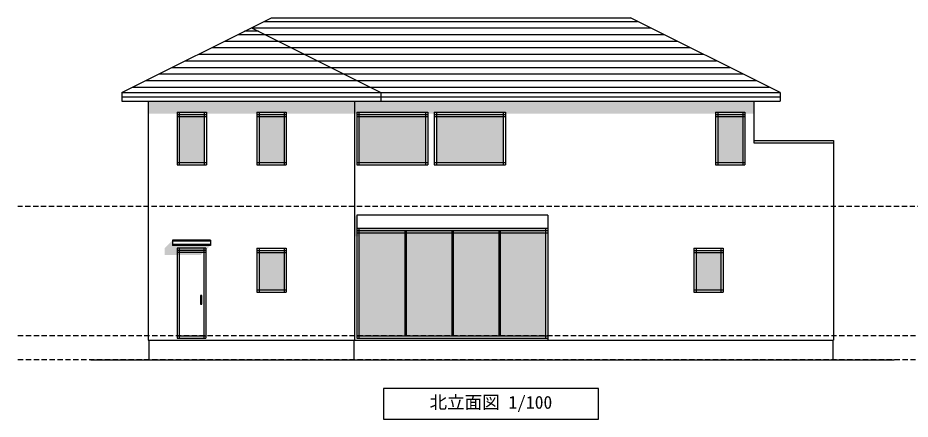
# Model space of a CAD drawing. Units: millimetres, scale not verified. Extents: x -88025 to -46623, y -44026 to 48287.
# Drawn here: x -85158 to -64820, y -42720 to -33568 of the extents above; entities that cross this region are included whole.
import ezdxf
from ezdxf.enums import TextEntityAlignment as Align

# ---------------------------------------------------------------- set-up
doc = ezdxf.new("R2010")
doc.units = ezdxf.units.MM
doc.header["$LTSCALE"] = 100
doc.linetypes.add('DASHED1', pattern=[1.8, 1.2, -0.6])
doc.layers.add('1-0', color=4, linetype='Continuous')
doc.layers.add('1-2', color=8, linetype='Continuous')
doc.styles.add('ＭＳ ゴシック', font='')
doc.styles.get('ＭＳ ゴシック').set_extended_font_data('MS Gothic')

msp = doc.modelspace()

# ---------------------------------------------------------------- linework, layer by layer
at = {"layer": '1-0', "color": 7}
for p, q in [((-82785.2, -35270.2), (-79380.2, -33567.7)), ((-79540.2, -33647.7), (-71031.2, -33647.7)), ((-79380.2, -33567.7), (-71191.3, -33567.7)), ((-67785.2, -35270.2), (-71191.3, -33567.7)), ((-79675.1, -33875.2), (-79995.2, -33875.2)), ((-79835.2, -33795.2), (-76884.2, -35270.2)), ((-82785.2, -35270.2), (-82785.2, -35470.2)), ((-82785.2, -35270.2), (-67785.2, -35270.2)), ((-82785.2, -35370.2), (-67785.2, -35370.2)), ((-76885.2, -35270.2), (-76885.2, -35470.2)), ((-67785.2, -35270.2), (-67785.2, -35470.2)), ((-82785.2, -35470.2), (-67785.2, -35470.2)), ((-82185.2, -35470.2), (-82185.2, -40920.2)), ((-77485.2, -35470.2), (-77485.2, -40920.2)), ((-68385.2, -35470.2), (-68385.2, -36417.4)), ((-81530.2, -35720.2), (-80861.6, -35720.2)), ((-80861.6, -35720.2), (-80861.6, -36920.2)), ((-79710.2, -35720.2), (-79041.6, -35720.2)), ((-79041.6, -35720.2), (-79041.6, -36920.2)), ((-77435.2, -35720.2), (-75815.2, -35720.2)), ((-75815.2, -35720.2), (-75815.2, -36920.2)), ((-75665.2, -35720.2), (-74045.2, -35720.2)), ((-74045.2, -35720.2), (-74045.2, -36920.2)), ((-69253.8, -35720.2), (-68585.2, -35720.2)), ((-68585.2, -35720.2), (-68585.2, -36920.2)), ((-68385.2, -36367.4), (-66565.2, -36367.4)), ((-66565.2, -36367.4), (-66565.2, -40920.2)), ((-68385.2, -36417.4), (-66565.2, -36417.4)), ((-81530.2, -36663.7), (-81530.2, -36920.2)), ((-79710.2, -36663.7), (-79710.2, -36920.2)), ((-77435.2, -36663.7), (-77435.2, -36920.2)), ((-75665.2, -36663.7), (-75665.2, -36920.2)), ((-69253.8, -36663.7), (-69253.8, -36920.2)), ((-81530.2, -36920.2), (-80861.6, -36920.2)), ((-79710.2, -36920.2), (-79041.6, -36920.2)), ((-77435.2, -36920.2), (-75815.2, -36920.2)), ((-75665.2, -36920.2), (-74045.2, -36920.2)), ((-69253.8, -36920.2), (-68585.2, -36920.2)), ((-73078.3, -38070.2), (-77435.2, -38070.2)), ((-73078.3, -38070.2), (-73078.3, -40920.2)), ((-73078.3, -38370.2), (-77435.2, -38370.2)), ((-80870.2, -38820.2), (-80870.2, -40870.2)), ((-79710.2, -38820.2), (-79041.6, -38820.2)), ((-79041.6, -38820.2), (-79041.6, -39820.2)), ((-69750.2, -38820.2), (-69081.6, -38820.2)), ((-69081.6, -38820.2), (-69081.6, -39820.2)), ((-81530.2, -40870.2), (-80870.2, -40870.2)), ((-77435.2, -40870.2), (-73078.3, -40870.2)), ((-82185.2, -40920.2), (-66565.2, -40920.2)), ((-82170.2, -40920.2), (-82170.2, -41370.2)), ((-77500.2, -40920.2), (-77500.2, -41370.2)), ((-66580.2, -40920.2), (-66580.2, -41370.2))]:
    msp.add_line(p, q, dxfattribs=at)
at = {"layer": '1-0'}
for p, q in [((-80140.2, -33947.7), (-70431, -33947.7)), ((-79840.2, -33797.7), (-70731.1, -33797.7)), ((-80440.2, -34097.7), (-70130.9, -34097.7)), ((-80740.2, -34247.7), (-69830.8, -34247.7)), ((-81340.2, -34547.7), (-69230.6, -34547.7)), ((-81040.2, -34397.7), (-69530.7, -34397.7)), ((-81640.2, -34697.7), (-68930.6, -34697.7)), ((-81940.2, -34847.7), (-68630.5, -34847.7)), ((-82540.2, -35147.7), (-68030.3, -35147.7)), ((-82240.2, -34997.7), (-68330.4, -34997.7)), ((-81530.2, -35770.2), (-80861.6, -35770.2)), ((-81480.2, -35720.2), (-81480.2, -36920.2)), ((-80911.6, -35720.2), (-80911.6, -36920.2)), ((-79710.2, -35770.2), (-79041.6, -35770.2)), ((-79660.2, -35720.2), (-79660.2, -36920.2)), ((-79091.6, -35720.2), (-79091.6, -36920.2)), ((-77435.2, -35770.2), (-75815.2, -35770.2)), ((-77385.2, -35720.2), (-77385.2, -36920.2)), ((-75865.2, -35720.2), (-75865.2, -36920.2)), ((-75665.2, -35770.2), (-74045.2, -35770.2)), ((-75615.2, -35720.2), (-75615.2, -36920.2)), ((-74095.2, -35720.2), (-74095.2, -36920.2)), ((-69253.8, -35770.2), (-68585.2, -35770.2)), ((-69203.8, -35720.2), (-69203.8, -36920.2)), ((-68635.2, -35720.2), (-68635.2, -36920.2)), ((-81530.2, -35820.2), (-80861.6, -35820.2)), ((-79710.2, -35820.2), (-79041.6, -35820.2)), ((-77435.2, -35820.2), (-75815.2, -35820.2)), ((-75665.2, -35820.2), (-74045.2, -35820.2)), ((-69253.8, -35820.2), (-68585.2, -35820.2)), ((-81530.2, -36870.2), (-80861.6, -36870.2)), ((-79710.2, -36870.2), (-79041.6, -36870.2)), ((-77435.2, -36870.2), (-75815.2, -36870.2)), ((-75665.2, -36870.2), (-74045.2, -36870.2)), ((-69253.8, -36870.2), (-68585.2, -36870.2)), ((-77435.2, -38420.2), (-73078.3, -38420.2)), ((-77385.2, -38370.2), (-77385.2, -40870.2)), ((-76340.8, -38420.2), (-76340.8, -40820.2)), ((-76310.8, -38420.2), (-76310.8, -40820.2)), ((-75268.3, -38420.2), (-75268.3, -40820.2)), ((-75238.3, -38420.2), (-75238.3, -40820.2)), ((-74195.8, -38420.2), (-74195.8, -40820.2)), ((-74165.8, -38420.2), (-74165.8, -40820.2)), ((-73128.3, -38370.2), (-73128.3, -40870.2)), ((-77435.2, -38470.2), (-73078.3, -38470.2)), ((-81480.2, -38820.2), (-81480.2, -40870.2)), ((-80920.2, -38820.2), (-80920.2, -40870.2)), ((-79660.2, -38820.2), (-79660.2, -39820.2)), ((-79091.6, -38820.2), (-79091.6, -39820.2)), ((-69700.2, -38820.2), (-69700.2, -39820.2)), ((-69131.6, -38820.2), (-69131.6, -39820.2)), ((-80870.2, -38870.2), (-81530.2, -38870.2)), ((-80870.2, -38920.2), (-81530.2, -38920.2)), ((-79710.2, -38870.2), (-79041.6, -38870.2)), ((-79710.2, -38920.2), (-79041.6, -38920.2)), ((-69750.2, -38870.2), (-69081.6, -38870.2)), ((-69750.2, -38920.2), (-69081.6, -38920.2)), ((-79710.2, -39770.2), (-79041.6, -39770.2)), ((-69750.2, -39770.2), (-69081.6, -39770.2)), ((-80995, -39899.8), (-80995, -40099.8)), ((-80965, -39899.8), (-80995, -39899.8)), ((-80965, -40099.8), (-80965, -39899.8)), ((-80995, -40099.8), (-80965, -40099.8)), ((-81530.2, -40820.2), (-80870.2, -40820.2)), ((-77435.2, -40820.2), (-73078.3, -40820.2))]:
    msp.add_line(p, q, dxfattribs=at)
at = {"layer": '1-0', "linetype": 'DASHED1'}
for p, q in [((-49770.8, -37870.2), (-85158, -37870.2)), ((-49755.5, -40820.2), (-85158, -40820.2)), ((-49755.5, -41370.2), (-85158, -41370.2))]:
    msp.add_line(p, q, dxfattribs=at)
at = {"layer": '1-0', "color": 2}
msp.add_line((-83491.2, -41370.2), (-65183.3, -41370.2), dxfattribs=at)
at = {"layer": '1-0', "color": 7}
for points in [[(-81530.2, -35720.2), (-81530.2, -35911.2), (-81530.2, -36870.2)], [(-79710.2, -35720.2), (-79710.2, -35911.2), (-79710.2, -36870.2)], [(-77435.2, -35720.2), (-77435.2, -35911.2), (-77435.2, -36870.2)], [(-75665.2, -35720.2), (-75665.2, -35911.2), (-75665.2, -36870.2)], [(-69253.8, -35720.2), (-69253.8, -35911.2), (-69253.8, -36870.2)], [(-77435.2, -38070.2), (-77435.2, -40870.2), (-73078.3, -40870.2)], [(-80870.2, -38820.2), (-81530.2, -38820.2), (-81530.2, -40870.2)], [(-79710.2, -38820.2), (-79710.2, -39820.2), (-79041.6, -39820.2)], [(-69750.2, -38820.2), (-69750.2, -39820.2), (-69081.6, -39820.2)]]:
    msp.add_lwpolyline(points, dxfattribs=at)
at = {"layer": '1-0'}
msp.add_lwpolyline([(-76825.2, -42020.2), (-76825.2, -42720.2), (-71925.2, -42720.2), (-71925.2, -42020.2)], close=True, dxfattribs=at)
at = {"layer": '1-0', "color": 9}
for points in [[(-81480.2, -35820.2), (-81480.2, -36870.2), (-80911.6, -35820.2), (-80911.6, -36870.2)], [(-79660.2, -35820.2), (-79091.6, -35820.2), (-79660.2, -36870.2), (-79091.6, -36870.2)], [(-77385.2, -35820.2), (-77385.2, -36870.2), (-75865.2, -35820.2), (-75865.2, -36870.2)], [(-75615.2, -35820.2), (-75615.2, -36870.2), (-74095.2, -35820.2), (-74095.2, -36870.2)], [(-69203.8, -35820.2), (-69203.8, -36870.2), (-68635.2, -35820.2), (-68635.2, -36870.2)], [(-77385.2, -38470.2), (-76340.8, -38470.2), (-77385.2, -40720.2), (-76340.8, -40720.2)], [(-76310.8, -38470.2), (-75268.3, -38470.2), (-76310.8, -40720.2), (-75268.3, -40720.2)], [(-75238.3, -38470.2), (-74195.8, -38470.2), (-75238.3, -40720.2), (-74195.8, -40720.2)], [(-74165.8, -38470.2), (-74165.8, -40720.2), (-73128.3, -38470.2), (-73128.3, -40720.2)], [(-79660.2, -38920.2), (-79660.2, -39770.2), (-79091.6, -38920.2), (-79091.6, -39770.2)], [(-69700.2, -38920.2), (-69700.2, -39770.2), (-69131.6, -38920.2), (-69131.6, -39770.2)], [(-77385.2, -40720.2), (-77385.2, -40820.2), (-76340.8, -40720.2), (-76340.8, -40820.2)], [(-76310.8, -40820.2), (-76310.8, -40720.2), (-75268.3, -40820.2), (-75268.3, -40720.2)], [(-75238.3, -40720.2), (-75238.3, -40820.2), (-74195.8, -40720.2), (-74195.8, -40820.2)], [(-74165.8, -40720.2), (-74165.8, -40820.2), (-73128.3, -40720.2), (-73128.3, -40820.2)]]:
    msp.add_solid(points, dxfattribs=at)
at = {"layer": '1-2', "color": 7}
for p, q in [((-80770.2, -38640.2), (-81630.2, -38640.2)), ((-81630.2, -38640.2), (-81630.2, -38760.2)), ((-80770.2, -38640.2), (-80770.2, -38760.2)), ((-80770.2, -38760.2), (-81630.2, -38760.2))]:
    msp.add_line(p, q, dxfattribs=at)
at = {"layer": '1-2', "color": 4}
for p, q in [((-80770.2, -38660.2), (-81630.2, -38660.2)), ((-80770.2, -38740.2), (-81630.2, -38740.2))]:
    msp.add_line(p, q, dxfattribs=at)
at = {"layer": '1-2'}
for points in [[(-82185.2, -35470.2), (-82185.2, -35750.2), (-77485.2, -35470.2), (-77485.2, -35750.2)], [(-77485.2, -35470.2), (-77485.2, -35750.2), (-68385.2, -35470.2), (-68385.2, -35750.2)], [(-77435.2, -38070.2), (-77485.2, -38120.2), (-77485.2, -38550.4)], [(-77485.2, -38550.4), (-77435.2, -38370.2), (-77435.2, -38070.2)], [(-77485.2, -38550.4), (-73258.4, -38550.4), (-73078.3, -38370.2)], [(-77485.2, -38550.4), (-73078.3, -38370.2), (-77435.2, -38370.2)], [(-81630.2, -38640.2), (-81809.1, -38819.2), (-81809.1, -38977.4)], [(-81809.1, -38977.4), (-81630.2, -38760.2), (-81630.2, -38640.2)], [(-81809.1, -38977.4), (-80987.4, -38977.4), (-80770.2, -38760.2)], [(-81809.1, -38977.4), (-80770.2, -38760.2), (-81630.2, -38760.2)]]:
    msp.add_solid(points, dxfattribs=at)

# ---------------------------------------------------------------- texts
at = {"layer": '1-0', "style": 'ＭＳ ゴシック'}
msp.add_text('北立面図 1/100', height=293.3, dxfattribs=at).set_placement((-75775.2, -42570.2), align=Align.BOTTOM_LEFT)

doc.saveas('drawing.dxf')
